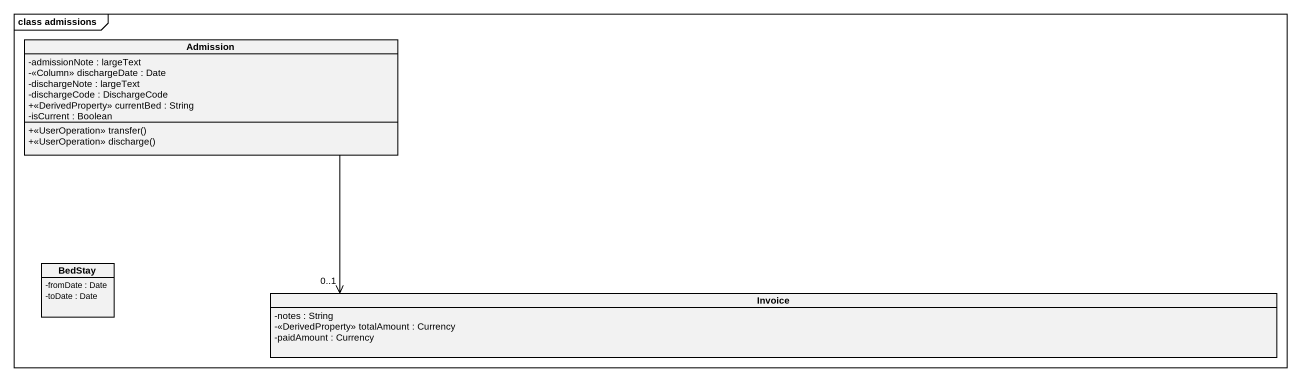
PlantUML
@startuml
mainframe class admissions
hide circle
hide empty members
skinparam classAttributeIconSize 0
class Admission {
  -admissionNote : largeText
  -<<Column>> dischargeDate : Date
  -dischargeNote : largeText
  -dischargeCode : DischargeCode
  +<<DerivedProperty>> currentBed : String
  -isCurrent : Boolean
  +<<UserOperation>> transfer()
  +<<UserOperation>> discharge()
}
class BedStay {
  -fromDate : Date
  -toDate : Date
}
class Invoice {
  -notes : String
  -<<DerivedProperty>> totalAmount : Currency
  -paidAmount : Currency
}
Admission -right-> "0..1" Invoice
@enduml
